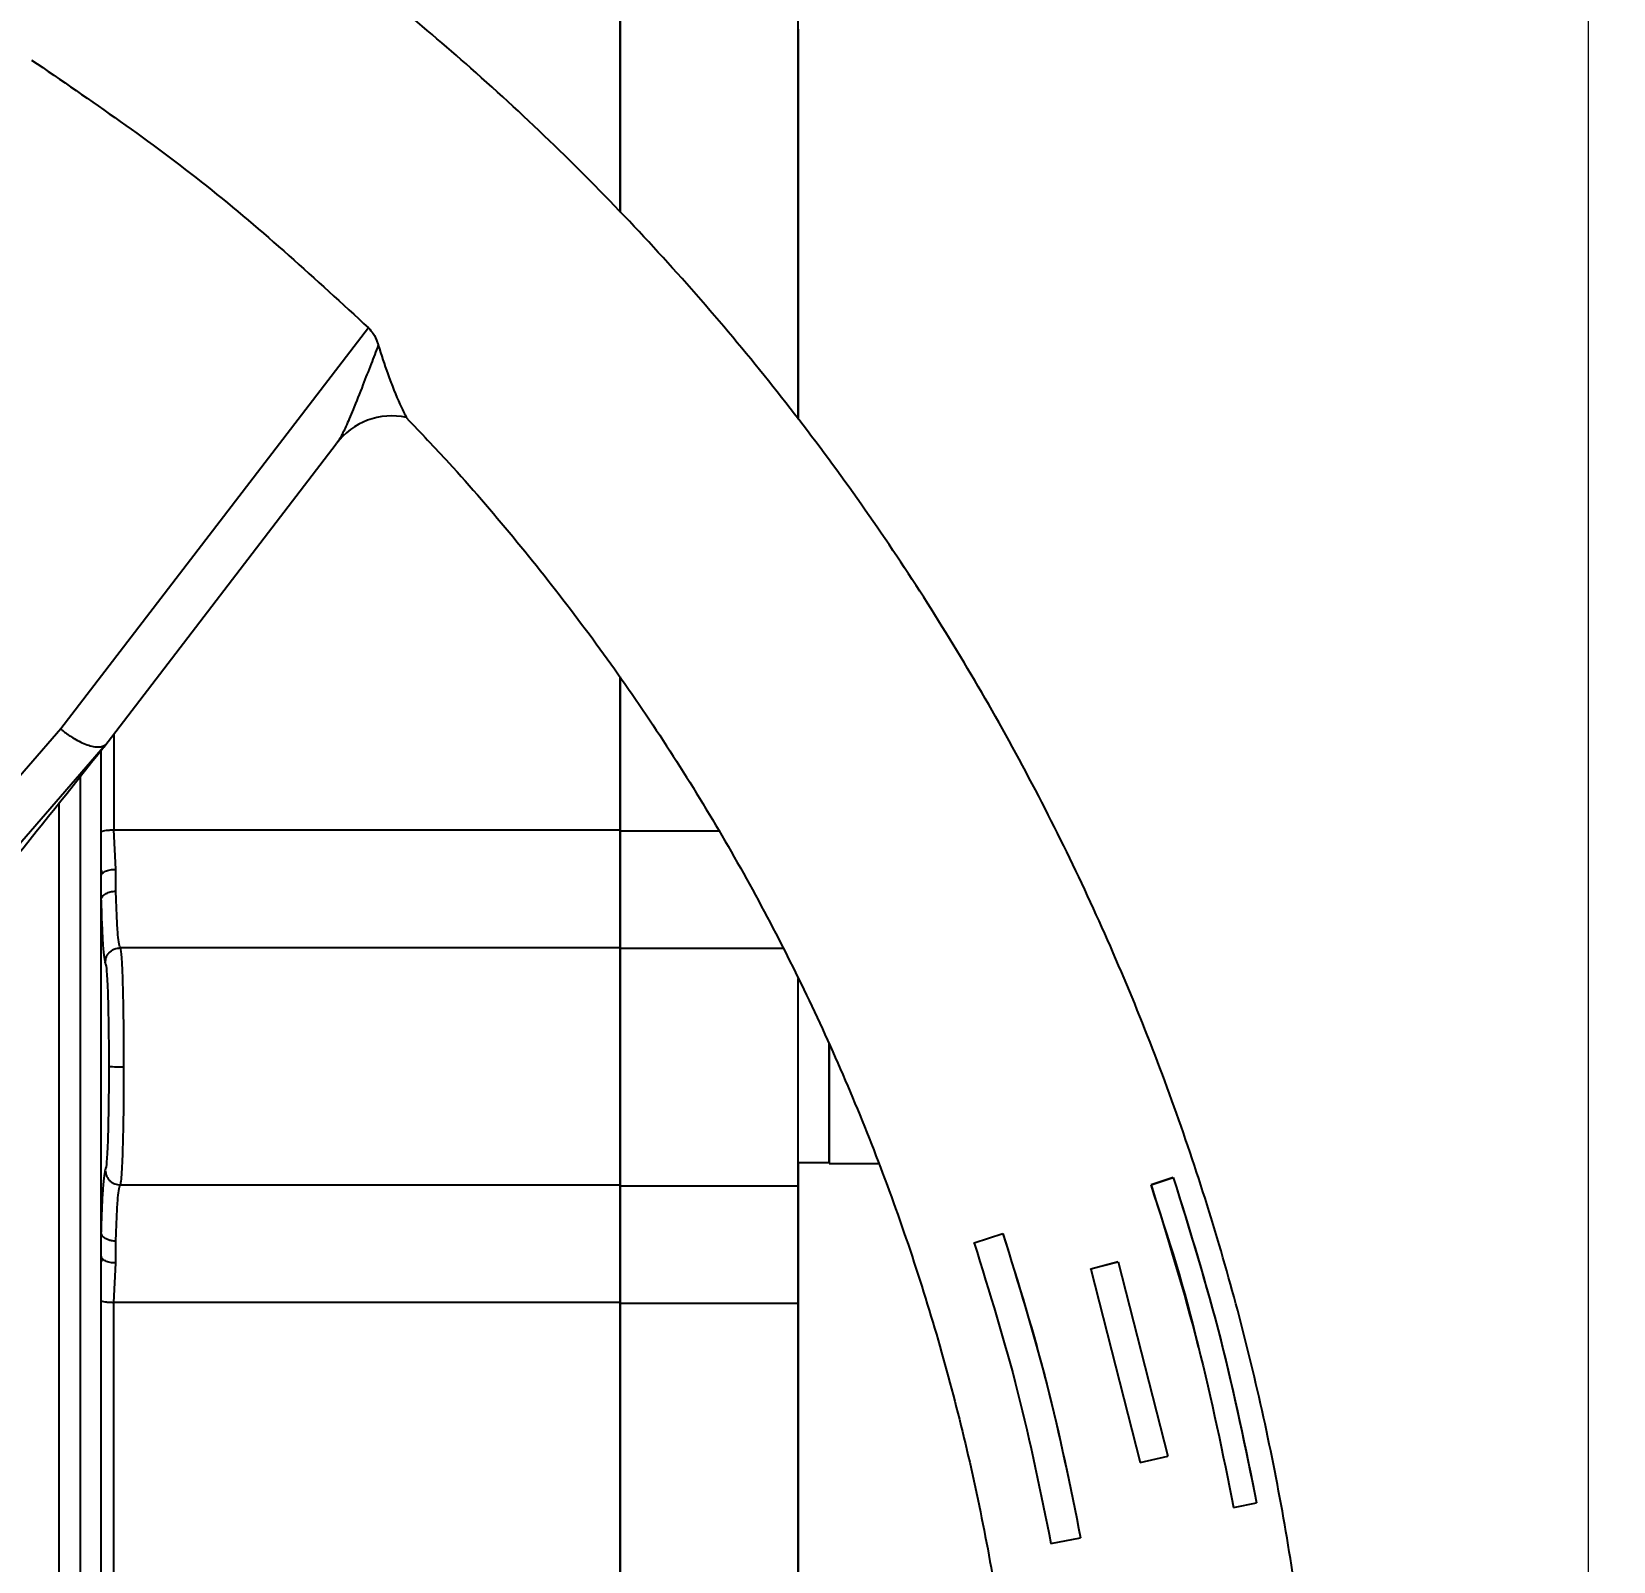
# Model space of a CAD drawing. Header units: millimetres. Extents: x 2063 to 4500, y 825 to 2548.
# Drawn here: x 3297.8 to 3404.5, y 1373.9 to 1477 of the extents above; entities that cross this region are included whole.
import ezdxf

# ---------------------------------------------------------------- set-up
doc = ezdxf.new("R2010")
doc.units = ezdxf.units.MM
doc.layers.add('AM_5', color=3, linetype='Continuous', lineweight=25)
doc.styles.add('SLDTEXTSTYLE1', font='txt.shx', dxfattribs={"width": 0.7, "bigfont": 'gbcbig.shx'})
doc.dimstyles.new('SLDDIMSTYLE12$0', dxfattribs={"dimtxt": 12, "dimasz": 10, "dimexe": 0, "dimexo": 0.0625, "dimgap": 0.875, "dimtad": 1, "dimdec": 1, "dimlfac": 1.8, "dimrnd": 1e-09, "dimzin": 12, "dimdsep": 46, "dimtxsty": 'SLDTEXTSTYLE1', "dimcen": 0.09, "dimdle": 8.16, "dimclrd": 3, "dimclre": 3, "dimadec": 0, "dimazin": 3, "dimtfac": 1, "dimtdec": 1, "dimtofl": 0, "dimtmove": 0, "dimatfit": 3, "dimfxl": 0, "dimfrac": 2, "dimtolj": 1, "dimlwd": 5, "dimlwe": 5, "dimarcsym": 0})

# ---------------------------------------------------------------- blocks, each defined once
blk = doc.blocks.new('*D73')
at = {"layer": 'AM_5', "color": 3, "linetype": 'Continuous', "lineweight": 5, "transparency": 16777216}
for p, q in [((3260.55, 1590.41), (3402.79, 1590.41)), ((3402.79, 1358.8), (3402.79, 1580.41))]:
    blk.add_line(p, q, dxfattribs=at)
at = {"layer": 'AM_5', "color": 3, "lineweight": 5, "transparency": 16777216}
blk.add_line((3214.8, 1348.8), (3402.79, 1348.8), dxfattribs=at)
at = {"layer": 'AM_5', "color": 3, "transparency": 16777216}
for points in [[(3401.13, 1580.41), (3404.46, 1580.41), (3402.79, 1590.41)], [(3401.13, 1358.8), (3404.46, 1358.8), (3402.79, 1348.8)]]:
    blk.add_solid(points, dxfattribs=at)
at = {"layer": 'Defpoints', "color": 0, "transparency": 16777216}
for p in [(3260.48, 1590.41), (3402.79, 1590.41), (3214.74, 1348.8)]:
    blk.add_point(p, dxfattribs=at)
at = {"layer": 'AM_5', "color": 0, "transparency": 16777216, "insert": (3395.92, 1523.13), "char_height": 12, "attachment_point": 5, "rotation": 90, "style": 'SLDTEXTSTYLE1'}
blk.add_mtext('\\A1;245', dxfattribs=at)

msp = doc.modelspace()

# ---------------------------------------------------------------- linework, layer by layer
at = {"color": 7, "linetype": 'Continuous', "lineweight": 25}
for p, q in [((3320.536, 1457.06), (3299.782, 1430.012)), ((3302.688, 1428.779), (3318.359, 1449.249)), ((3299.782, 1430.012), (3283.126, 1410.85)), ((3302.802, 1428.945), (3286.117, 1409.708)), ((3302.495, 1423.102), (3302.495, 1428.585)), ((3302.495, 1420.078), (3302.495, 1423.102)), ((3303.495, 1420.547), (3303.361, 1423.203)), ((3303.361, 1423.203), (3337.495, 1423.203)), ((3337.495, 1423.133), (3344.129, 1423.133)), ((3302.495, 1420.454), (3302.564, 1420.25)), ((3302.495, 1418.468), (3302.495, 1420.078)), ((3302.495, 1407.268), (3302.495, 1418.468)), ((3337.495, 1415.245), (3303.784, 1415.245)), ((3348.508, 1415.195), (3337.495, 1415.195)), ((3302.495, 1396.068), (3302.495, 1407.268)), ((3349.495, 1400.76), (3351.595, 1400.76)), ((3351.595, 1400.7), (3354.907, 1400.7)), ((3303.784, 1399.255), (3337.495, 1399.255)), ((3337.495, 1399.205), (3349.495, 1399.205)), ((3373.29, 1399.265), (3374.788, 1399.762)), ((3374.788, 1399.76), (3373.29, 1399.263)), ((3373.29, 1399.263), (3373.29, 1399.265)), ((3374.788, 1399.762), (3374.788, 1399.76)), ((3302.495, 1394.462), (3302.495, 1396.068)), ((3361.366, 1395.342), (3363.299, 1395.975)), ((3363.299, 1395.97), (3361.366, 1395.336)), ((3363.299, 1395.975), (3363.299, 1395.97)), ((3361.366, 1395.336), (3361.366, 1395.342)), ((3302.572, 1394.281), (3302.495, 1394.462)), ((3302.495, 1391.441), (3302.495, 1394.462)), ((3302.564, 1394.289), (3302.495, 1394.087)), ((3302.496, 1394.462), (3302.496, 1394.09)), ((3303.361, 1391.337), (3303.495, 1393.989)), ((3369.225, 1393.589), (3371.07, 1394.076)), ((3371.07, 1394.073), (3369.225, 1393.586)), ((3371.07, 1394.076), (3371.07, 1394.073)), ((3371.07, 1394.076), (3374.425, 1380.959)), ((3371.07, 1394.073), (3374.425, 1380.957)), ((3369.225, 1393.586), (3369.225, 1393.589)), ((3369.225, 1393.586), (3372.563, 1380.544)), ((3337.495, 1391.337), (3303.361, 1391.337)), ((3349.495, 1391.267), (3337.495, 1391.267)), ((3372.563, 1380.544), (3374.425, 1380.957)), ((3374.425, 1380.957), (3374.425, 1380.959)), ((3378.857, 1377.509), (3380.404, 1377.82)), ((3380.404, 1377.82), (3380.404, 1377.822)), ((3366.543, 1375.065), (3368.539, 1375.459)), ((3368.539, 1375.459), (3368.539, 1375.464))]:
    msp.add_line(p, q, dxfattribs=at)
at = {"color": 7, "linetype": 'Continuous', "lineweight": 25, "flags": 128}
for points in [[(3349.495, 1450.916), (3349.495, 1451.933), (3349.496, 1456.132), (3349.496, 1460.105), (3349.496, 1463.833), (3349.496, 1467.299), (3349.496, 1470.486), (3349.496, 1473.381), (3349.496, 1475.97), (3349.496, 1478.24), (3349.496, 1480.182), (3349.496, 1481.786), (3349.496, 1483.044)], [(3349.496, 1477.2), (3349.496, 1477.022), (3349.496, 1476.487), (3349.496, 1475.6), (3349.496, 1474.364), (3349.496, 1472.786), (3349.496, 1470.874), (3349.496, 1468.637), (3349.496, 1466.088), (3349.496, 1463.238), (3349.496, 1460.102), (3349.496, 1456.697), (3349.496, 1453.04), (3349.496, 1450.995)], [(3337.495, 1433.526), (3337.495, 1433.275), (3337.495, 1428.253), (3337.495, 1423.133)], [(3303.361, 1429.667), (3303.361, 1428.326), (3303.361, 1423.203)], [(3301.081, 1426.778), (3301.081, 1422.523), (3301.081, 1417.438), (3301.081, 1412.307), (3301.081, 1407.154), (3301.081, 1402.001), (3301.081, 1396.874), (3301.081, 1391.796), (3301.081, 1386.791), (3301.081, 1381.882), (3301.081, 1377.092), (3301.081, 1372.442)], [(3299.667, 1370.636), (3299.667, 1375.189), (3299.667, 1379.892), (3299.667, 1384.724), (3299.667, 1389.662), (3299.667, 1394.684), (3299.667, 1399.765), (3299.667, 1404.881), (3299.667, 1410.01), (3299.667, 1415.127), (3299.667, 1420.208), (3299.667, 1425.033)], [(3337.495, 1415.606), (3337.495, 1415.856), (3337.495, 1416.578), (3337.495, 1417.537), (3337.495, 1418.706), (3337.495, 1420.054), (3337.495, 1421.543), (3337.495, 1423.133)], [(3303.495, 1419.076), (3303.495, 1419.25), (3303.495, 1419.427), (3303.495, 1419.608), (3303.495, 1419.79), (3303.495, 1419.976), (3303.495, 1420.164), (3303.495, 1420.355), (3303.495, 1420.547)], [(3337.495, 1415.195), (3337.495, 1414.942), (3337.495, 1414.319), (3337.495, 1413.353), (3337.495, 1412.093), (3337.495, 1410.599), (3337.495, 1408.941), (3337.495, 1407.2), (3337.495, 1405.459), (3337.495, 1403.801), (3337.495, 1402.307), (3337.495, 1401.046), (3337.495, 1400.081), (3337.495, 1399.458), (3337.495, 1399.205)], [(3349.495, 1399.205), (3349.495, 1399.458), (3349.495, 1400.081), (3349.495, 1401.046), (3349.495, 1402.307), (3349.495, 1403.801), (3349.495, 1405.459), (3349.495, 1407.2), (3349.495, 1408.941), (3349.495, 1410.599), (3349.495, 1412.093), (3349.495, 1413.174)], [(3351.595, 1400.7), (3351.595, 1400.744), (3351.595, 1401.092), (3351.595, 1401.769), (3351.595, 1402.739), (3351.595, 1403.95), (3351.595, 1405.336), (3351.595, 1406.822), (3351.595, 1408.329), (3351.595, 1408.773)], [(3351.595, 1408.756), (3351.595, 1407.809), (3351.595, 1406.303), (3351.595, 1404.847), (3351.595, 1403.519), (3351.595, 1402.392), (3351.595, 1401.529), (3351.595, 1400.975), (3351.595, 1400.762), (3351.595, 1400.76)], [(3349.495, 1400.76), (3349.495, 1397.238), (3349.495, 1392.32), (3349.495, 1387.479), (3349.495, 1382.737), (3349.495, 1378.121), (3349.496, 1373.653), (3349.496, 1369.355), (3349.496, 1365.251), (3349.496, 1361.36), (3349.496, 1357.702), (3349.496, 1354.297), (3349.496, 1351.162), (3349.496, 1348.312), (3349.496, 1345.762), (3349.496, 1343.526), (3349.496, 1341.613), (3349.496, 1340.035), (3349.496, 1338.8), (3349.496, 1337.912), (3349.496, 1337.378), (3349.496, 1337.2)], [(3337.495, 1391.267), (3337.495, 1392.857), (3337.495, 1394.346), (3337.495, 1395.694), (3337.495, 1396.863), (3337.495, 1397.822), (3337.495, 1398.544), (3337.495, 1399.009), (3337.495, 1399.205)], [(3349.495, 1391.267), (3349.495, 1392.857), (3349.495, 1394.346), (3349.495, 1395.694), (3349.495, 1396.863), (3349.495, 1397.822), (3349.495, 1398.544), (3349.495, 1399.009), (3349.495, 1399.205)], [(3303.495, 1393.989), (3303.495, 1394.181), (3303.495, 1394.371), (3303.495, 1394.559), (3303.495, 1394.744), (3303.495, 1394.926), (3303.495, 1395.106), (3303.495, 1395.283), (3303.495, 1395.457)], [(3302.496, 1332.044), (3302.496, 1333.283), (3302.496, 1334.866), (3302.496, 1336.785), (3302.496, 1339.03), (3302.496, 1341.593), (3302.496, 1344.459), (3302.496, 1347.618), (3302.496, 1351.053), (3302.496, 1354.748), (3302.496, 1358.688), (3302.496, 1362.853), (3302.496, 1367.225), (3302.496, 1371.783), (3302.495, 1376.505), (3302.495, 1381.371), (3302.495, 1386.357), (3302.495, 1391.441)], [(3303.362, 1331.554), (3303.362, 1332.802), (3303.362, 1334.395), (3303.362, 1336.326), (3303.362, 1338.586), (3303.362, 1341.165), (3303.362, 1344.05), (3303.362, 1347.229), (3303.362, 1350.686), (3303.362, 1354.406), (3303.362, 1358.372), (3303.362, 1362.564), (3303.362, 1366.964), (3303.362, 1371.551), (3303.362, 1376.304), (3303.361, 1381.202), (3303.361, 1386.22), (3303.361, 1391.337)], [(3337.495, 1391.267), (3337.495, 1386.147), (3337.495, 1381.125), (3337.495, 1376.224), (3337.495, 1371.466), (3337.495, 1366.873), (3337.496, 1362.467), (3337.496, 1358.268), (3337.496, 1354.295), (3337.496, 1350.567), (3337.496, 1347.101), (3337.496, 1343.913), (3337.496, 1341.019), (3337.496, 1338.43), (3337.496, 1336.16), (3337.496, 1334.218), (3337.496, 1332.614), (3337.496, 1331.355)], [(3349.496, 1331.355), (3349.496, 1332.614), (3349.496, 1334.218), (3349.496, 1336.16), (3349.496, 1338.43), (3349.496, 1341.019), (3349.496, 1343.913), (3349.496, 1347.101), (3349.496, 1350.567), (3349.496, 1354.295), (3349.496, 1358.268), (3349.495, 1362.467), (3349.495, 1366.873), (3349.495, 1371.466), (3349.495, 1376.224), (3349.495, 1381.125), (3349.495, 1386.147), (3349.495, 1391.267)]]:
    msp.add_lwpolyline(points, dxfattribs=at)
at = {"color": 7, "linetype": 'Continuous', "lineweight": 25}
for centre, radius, start, end in [((3322.1, 1446.457), 4.669, 77.62568, 143.26961), ((3303.782, 1533.864), 126.631, 269.65559, 270.10778)]:
    msp.add_arc(centre, radius, start, end, dxfattribs=at)
for points, knots in [([(3214.929, 1517.398), (3212.368, 1517.373), (3208.788, 1517.338), (3203.519, 1517.059), (3199.054, 1516.724), (3193.738, 1516.158), (3188.169, 1515.385), (3182.356, 1514.375), (3176.384, 1513.119), (3170.308, 1511.608), (3164.17, 1509.837), (3158.005, 1507.803), (3151.842, 1505.504), (3145.705, 1502.939), (3139.617, 1500.108), (3133.597, 1497.014), (3127.664, 1493.66), (3121.835, 1490.048), (3116.125, 1486.182), (3110.55, 1482.068), (3105.123, 1477.711), (3099.857, 1473.116), (3094.766, 1468.292), (3089.861, 1463.244), (3085.154, 1457.981), (3080.656, 1452.511), (3076.378, 1446.843), (3072.329, 1440.986), (3068.52, 1434.949), (3064.958, 1428.743), (3061.653, 1422.379), (3058.612, 1415.866), (3055.843, 1409.217), (3053.352, 1402.443), (3051.147, 1395.555), (3049.232, 1388.566), (3047.614, 1381.489), (3046.296, 1374.335), (3045.283, 1367.118), (3044.579, 1359.851), (3044.186, 1352.547), (3044.107, 1345.219), (3044.344, 1337.881), (3044.898, 1330.546), (3045.77, 1323.228), (3046.96, 1315.941), (3048.469, 1308.699), (3050.294, 1301.514), (3052.434, 1294.401), (3054.888, 1287.374), (3057.653, 1280.445), (3060.725, 1273.629), (3064.103, 1266.938), (3067.78, 1260.386), (3071.754, 1253.986), (3076.019, 1247.751), (3080.57, 1241.693), (3085.402, 1235.824), (3090.509, 1230.158), (3095.886, 1224.705), (3101.332, 1219.658), (3106.806, 1215.006), (3112.264, 1210.736), (3117.889, 1206.694), (3123.67, 1202.885), (3129.598, 1199.317), (3135.66, 1195.995), (3141.846, 1192.925), (3148.143, 1190.112), (3154.536, 1187.56), (3161.011, 1185.274), (3167.549, 1183.257), (3174.124, 1181.515), (3180.697, 1180.05), (3187.191, 1178.868), (3193.48, 1177.971), (3199.004, 1177.388), (3203.887, 1177.02), (3208.711, 1176.78), (3214.685, 1176.663), (3220.202, 1176.774), (3225.471, 1177.045), (3229.936, 1177.383), (3235.252, 1177.948), (3240.821, 1178.721), (3246.634, 1179.731), (3252.605, 1180.987), (3258.681, 1182.498), (3264.819, 1184.269), (3270.985, 1186.303), (3277.148, 1188.602), (3283.285, 1191.168), (3289.373, 1193.998), (3295.393, 1197.092), (3301.325, 1200.446), (3307.155, 1204.059), (3312.864, 1207.924), (3318.44, 1212.038), (3323.867, 1216.396), (3329.133, 1220.99), (3334.224, 1225.814), (3339.129, 1230.862), (3343.836, 1236.125), (3348.334, 1241.595), (3352.612, 1247.263), (3356.661, 1253.12), (3360.47, 1259.157), (3364.032, 1265.363), (3367.337, 1271.728), (3370.38, 1278.24), (3373.141, 1284.891), (3375.479, 1291.173), (3376.757, 1295.278), (3377.32, 1297.087)], [0, 0, 0, 0, 0.01020738, 0.01427401, 0.02103699, 0.02805607, 0.03558666, 0.0434511, 0.05157826, 0.05991132, 0.06840986, 0.07704394, 0.08579098, 0.09463359, 0.10355821, 0.11255405, 0.12161242, 0.13072624, 0.1398897, 0.14909794, 0.15834689, 0.16763314, 0.17695375, 0.18630622, 0.19568842, 0.20509849, 0.21453484, 0.22399606, 0.23348097, 0.24298851, 0.25251779, 0.26206801, 0.27163852, 0.28122873, 0.29083816, 0.30046642, 0.31011319, 0.31977821, 0.32946132, 0.33916239, 0.34888138, 0.35861831, 0.36837328, 0.37814642, 0.38793798, 0.39774825, 0.40757761, 0.41742653, 0.42729557, 0.4371854, 0.4470968, 0.45703069, 0.46698816, 0.47697044, 0.48697902, 0.49701559, 0.50708218, 0.51718117, 0.52731537, 0.53748817, 0.54770366, 0.5569145, 0.56612256, 0.57532659, 0.5845258, 0.59371913, 0.60290519, 0.61208206, 0.62124705, 0.63039624, 0.63952364, 0.64861966, 0.65766788, 0.66663751, 0.67546331, 0.68397889, 0.69196332, 0.69760555, 0.70350123, 0.71121989, 0.72142727, 0.72549391, 0.73225688, 0.73927596, 0.74680655, 0.754671, 0.76279816, 0.77113122, 0.77962976, 0.78826384, 0.79701087, 0.80585349, 0.81477811, 0.82377394, 0.83283231, 0.84194614, 0.85110959, 0.86031783, 0.86956679, 0.87885303, 0.88817364, 0.89752611, 0.90690831, 0.91631839, 0.92575473, 0.93521596, 0.94470086, 0.95420841, 0.96373768, 0.97328791, 0.98285841, 0.99244862, 1, 1, 1, 1]), ([(3384.798, 1345.905), (3384.814, 1346.898), (3384.87, 1350.337), (3384.634, 1356.226), (3384.095, 1363.56), (3383.219, 1370.878), (3382.03, 1378.165), (3380.521, 1385.408), (3378.696, 1392.592), (3376.556, 1399.705), (3374.102, 1406.733), (3371.337, 1413.661), (3368.264, 1420.478), (3364.887, 1427.168), (3361.21, 1433.72), (3357.236, 1440.12), (3352.971, 1446.355), (3348.42, 1452.413), (3343.588, 1458.282), (3338.481, 1463.948), (3333.104, 1469.401), (3327.657, 1474.448), (3322.184, 1479.101), (3316.726, 1483.37), (3311.101, 1487.412), (3305.32, 1491.221), (3299.392, 1494.789), (3293.33, 1498.111), (3287.144, 1501.181), (3280.847, 1503.995), (3274.454, 1506.547), (3267.978, 1508.833), (3261.441, 1510.849), (3254.866, 1512.591), (3248.293, 1514.056), (3241.799, 1515.238), (3235.51, 1516.135), (3229.986, 1516.719), (3225.103, 1517.085), (3220.279, 1517.332), (3216.864, 1517.374), (3214.929, 1517.398)], [0, 0, 0, 0, 0.01109766, 0.03845632, 0.06586598, 0.09332727, 0.12084104, 0.14840835, 0.17603052, 0.20370911, 0.23144601, 0.25924341, 0.28710389, 0.31503048, 0.34302669, 0.37109662, 0.39924508, 0.42747773, 0.45580122, 0.48422349, 0.51275401, 0.54140426, 0.56723687, 0.59306169, 0.61887522, 0.6446752, 0.67045871, 0.69622182, 0.72195917, 0.74766321, 0.77332291, 0.7989215, 0.8244321, 0.84980864, 0.87496476, 0.89971751, 0.9236002, 0.94599323, 0.96181736, 0.97835234, 1, 1, 1, 1]), ([(3337.496, 1483.31), (3337.496, 1482.735), (3337.496, 1481.586), (3337.496, 1478.984), (3337.496, 1475.775), (3337.496, 1471.89), (3337.496, 1468.248), (3337.496, 1465.709), (3337.496, 1464.865)], [0, 0, 0, 0, 0.1818994, 0.3637987, 0.5456981, 0.7275974, 0.9094968, 1, 1, 1, 1]), ([(3337.496, 1464.866), (3337.496, 1465.636), (3337.496, 1468.108), (3337.496, 1471.7), (3337.496, 1475.614), (3337.496, 1478.852), (3337.496, 1481.485), (3337.496, 1482.655), (3337.496, 1483.24)], [0, 0, 0, 0, 0.0830225, 0.266418, 0.4498135, 0.633209, 0.8166045, 1, 1, 1, 1]), ([(3337.496, 1479.651), (3337.496, 1479.654), (3337.496, 1479.86), (3337.496, 1479.134), (3337.496, 1477.388), (3337.496, 1474.275), (3337.496, 1470.195), (3337.496, 1466.616), (3337.496, 1464.866)], [0, 0, 0, 0, 0.0032792, 0.2043382, 0.4053973, 0.6064563, 0.8075153, 1, 1, 1, 1]), ([(3297.817, 1475.128), (3301.819, 1472.387), (3309.822, 1466.905), (3316.965, 1460.342), (3320.536, 1457.06)], [0, 0, 0, 0, 0.50000046, 1, 1, 1, 1]), ([(3320.536, 1457.06), (3320.645, 1456.936), (3320.909, 1456.635), (3321.084, 1456.218), (3321.168, 1455.959), (3321.19, 1455.892)], [0, 0, 0, 0, 0.3408092, 0.8280986, 1, 1, 1, 1]), ([(3321.19, 1455.892), (3321.028, 1455.474), (3320.678, 1454.565), (3320.102, 1453.095), (3319.622, 1451.857), (3319.245, 1450.948), (3319.017, 1450.43), (3318.789, 1449.954), (3318.568, 1449.535), (3318.422, 1449.336), (3318.359, 1449.249)], [0, 0, 0, 0, 0.1611026, 0.3502106, 0.5867982, 0.6800351, 0.7629564, 0.8357924, 0.9281737, 1, 1, 1, 1]), ([(3321.19, 1455.892), (3321.398, 1455.237), (3321.872, 1453.753), (3322.518, 1452.171), (3322.954, 1451.277), (3323.091, 1451.035), (3323.103, 1451.014), (3323.101, 1451.017), (3323.101, 1451.017)], [0, 0, 0, 0, 0.2971018, 0.6738454, 0.8402733, 0.9608545, 0.994792, 1, 1, 1, 1]), ([(3323.08, 1450.99), (3324.04, 1449.99), (3326.53, 1447.397), (3330.311, 1442.984), (3334.443, 1437.781), (3338.343, 1432.376), (3342.013, 1426.789), (3345.439, 1421.028), (3348.614, 1415.104), (3351.527, 1409.029), (3354.172, 1402.815), (3356.54, 1396.472), (3358.625, 1390.015), (3360.42, 1383.456), (3361.919, 1376.808), (3363.118, 1370.084), (3364.012, 1363.298), (3364.598, 1356.464), (3364.871, 1349.596), (3364.83, 1342.709), (3364.473, 1335.816), (3363.798, 1328.932), (3362.804, 1322.072), (3361.493, 1315.25), (3359.864, 1308.481), (3357.918, 1301.779), (3355.658, 1295.16), (3353.086, 1288.636), (3350.205, 1282.223), (3347.019, 1275.936), (3343.531, 1269.787), (3339.746, 1263.791), (3335.67, 1257.962), (3331.307, 1252.313), (3326.663, 1246.857), (3321.744, 1241.608), (3316.735, 1236.752), (3311.68, 1232.28), (3306.622, 1228.182), (3301.395, 1224.306), (3296.001, 1220.675), (3291.525, 1217.877), (3288.801, 1216.381), (3287.974, 1215.927)], [0, 0, 0, 0, 0.0151775, 0.0393292, 0.0635604, 0.0878663, 0.1122429, 0.1366868, 0.161195, 0.1857649, 0.2103945, 0.2350819, 0.2598255, 0.2846241, 0.3094766, 0.3343824, 0.3593409, 0.3843518, 0.409415, 0.4345306, 0.4596989, 0.4849206, 0.5101965, 0.5355275, 0.5609152, 0.5863611, 0.6118672, 0.6374358, 0.6630699, 0.6887726, 0.714548, 0.7404006, 0.7663359, 0.7923603, 0.8184816, 0.8447092, 0.8710544, 0.8948026, 0.918543, 0.942272, 0.9659875, 0.9896862, 1, 1, 1, 1]), ([(3337.495, 1433.467), (3337.495, 1430.989), (3337.495, 1425.549), (3337.495, 1418.025), (3337.495, 1413.038), (3337.495, 1411.2)], [0, 0, 0, 0, 0.345584, 0.7587115, 1, 1, 1, 1]), ([(3337.495, 1423.203), (3337.495, 1425.638), (3337.495, 1429.125), (3337.495, 1432.46), (3337.495, 1433.467)], [0, 0, 0, 0, 0.6980153, 1, 1, 1, 1]), ([(3299.782, 1430.012), (3299.812, 1429.988), (3299.897, 1429.916), (3300.188, 1429.685), (3300.763, 1429.292), (3301.439, 1428.965), (3301.978, 1428.818), (3302.447, 1428.768), (3302.663, 1428.875), (3302.802, 1428.945)], [0, 0, 0, 0, 0.0260712, 0.0753359, 0.2510277, 0.500322, 0.632163, 0.7609985, 1, 1, 1, 1]), ([(3302.688, 1428.779), (3298.272, 1423.243), (3290.385, 1413.358), (3282.451, 1403.411), (3278.96, 1399.035)], [0, 0, 0, 0, 0.56000043, 1, 1, 1, 1]), ([(3302.802, 1428.945), (3302.807, 1428.949), (3302.819, 1428.958), (3302.813, 1428.942), (3302.772, 1428.886), (3302.72, 1428.82), (3302.688, 1428.779)], [0, 0, 0, 0, 0.1147934, 0.2642503, 0.5426543, 1, 1, 1, 1]), ([(3302.495, 1418.468), (3302.514, 1417.876), (3302.551, 1416.684), (3302.622, 1415.378), (3302.701, 1414.485), (3302.757, 1414.325), (3302.785, 1414.246)], [0, 0, 0, 0, 0.2485215, 0.4999911, 0.7509557, 1, 1, 1, 1]), ([(3302.496, 1418.468), (3302.501, 1418.509), (3302.51, 1418.59), (3302.575, 1418.699), (3302.659, 1418.792), (3302.739, 1418.855), (3302.785, 1418.884), (3302.815, 1418.902), (3302.91, 1418.953), (3303.13, 1419.036), (3303.368, 1419.062), (3303.495, 1419.076)], [0, 0, 0, 0, 0.13274928, 0.2587097, 0.38346285, 0.46187539, 0.50802694, 0.51153962, 0.54269826, 0.7552829, 1, 1, 1, 1]), ([(3303.784, 1415.245), (3303.752, 1415.334), (3303.697, 1415.49), (3303.618, 1416.338), (3303.55, 1417.467), (3303.513, 1418.555), (3303.495, 1419.076)], [0, 0, 0, 0, 0.2851739, 0.500074, 0.7610217, 1, 1, 1, 1]), ([(3302.785, 1414.246), (3302.798, 1414.371), (3302.819, 1414.565), (3302.943, 1414.797), (3303.072, 1414.957), (3303.232, 1415.086), (3303.465, 1415.211), (3303.658, 1415.232), (3303.784, 1415.245)], [0, 0, 0, 0, 0.239471, 0.3683705, 0.5000015, 0.6316323, 0.7605311, 1, 1, 1, 1]), ([(3303.784, 1415.245), (3303.814, 1415.099), (3303.867, 1414.842), (3303.931, 1413.533), (3303.972, 1412.11), (3303.999, 1410.563), (3304.016, 1408.915), (3304.019, 1407.788), (3304.02, 1407.234)], [0, 0, 0, 0, 0.2452809, 0.4288993, 0.5790518, 0.7242842, 0.8645993, 1, 1, 1, 1]), ([(3302.785, 1414.246), (3302.816, 1414.112), (3302.878, 1413.845), (3302.956, 1412.213), (3303.01, 1409.929), (3303.017, 1408.134), (3303.02, 1407.236)], [0, 0, 0, 0, 0.249886, 0.4997488, 0.7497519, 1, 1, 1, 1]), ([(3303.02, 1407.236), (3303.017, 1406.339), (3303.01, 1404.547), (3302.956, 1402.27), (3302.878, 1400.645), (3302.816, 1400.385), (3302.785, 1400.254)], [0, 0, 0, 0, 0.2498695, 0.4997255, 0.7497355, 1, 1, 1, 1]), ([(3304.02, 1407.234), (3304.017, 1406.371), (3304.012, 1404.613), (3303.97, 1402.125), (3303.912, 1400.47), (3303.846, 1399.489), (3303.807, 1399.34), (3303.784, 1399.255)], [0, 0, 0, 0, 0.21063335, 0.4294058, 0.67937103, 0.81669182, 1, 1, 1, 1]), ([(3337.495, 1403.2), (3337.495, 1401.413), (3337.495, 1396.478), (3337.495, 1388.538), (3337.495, 1379.569), (3337.496, 1371.081), (3337.496, 1363.214), (3337.496, 1356.104), (3337.496, 1349.871), (3337.496, 1344.626), (3337.496, 1340.448), (3337.496, 1337.441), (3337.496, 1335.55), (3337.496, 1335.325), (3337.496, 1335.214)], [0, 0, 0, 0, 0.0491193, 0.1356914, 0.2222635, 0.3088355, 0.3954076, 0.4819796, 0.5685517, 0.6551237, 0.7416958, 0.8282679, 0.9148399, 1, 1, 1, 1]), ([(3302.785, 1400.254), (3302.756, 1400.173), (3302.698, 1400.011), (3302.619, 1399.087), (3302.549, 1397.785), (3302.513, 1396.64), (3302.495, 1396.068)], [0, 0, 0, 0, 0.2593689, 0.5184047, 0.7594263, 1, 1, 1, 1]), ([(3302.785, 1400.254), (3302.798, 1400.129), (3302.819, 1399.936), (3302.944, 1399.703), (3303.073, 1399.543), (3303.233, 1399.414), (3303.465, 1399.289), (3303.658, 1399.269), (3303.784, 1399.255)], [0, 0, 0, 0, 0.2394737, 0.3683715, 0.5, 0.6316285, 0.7605263, 1, 1, 1, 1]), ([(3303.495, 1395.457), (3303.513, 1395.975), (3303.55, 1397.058), (3303.618, 1398.181), (3303.697, 1399.02), (3303.752, 1399.17), (3303.784, 1399.255)], [0, 0, 0, 0, 0.238827, 0.4998504, 0.7147809, 1, 1, 1, 1]), ([(3376.481, 1388.292), (3376.467, 1388.356), (3375.65, 1392.076), (3374.46, 1395.702), (3373.29, 1399.265)], [0, 0, 0, 0, 0.0169976, 1, 1, 1, 1]), ([(3373.29, 1399.263), (3374.408, 1395.66), (3376.629, 1388.502), (3378.118, 1381.157), (3378.857, 1377.509)], [0, 0, 0, 0, 0.5034187, 1, 1, 1, 1]), ([(3374.788, 1399.762), (3375.908, 1396.152), (3378.149, 1388.933), (3379.652, 1381.526), (3380.404, 1377.822)], [0, 0, 0, 0, 0.5000002, 1, 1, 1, 1]), ([(3374.788, 1399.76), (3375.917, 1396.122), (3378.156, 1388.903), (3379.659, 1381.495), (3380.404, 1377.82)], [0, 0, 0, 0, 0.5039201, 1, 1, 1, 1]), ([(3303.495, 1395.457), (3303.397, 1395.463), (3303.22, 1395.476), (3302.984, 1395.544), (3302.755, 1395.652), (3302.589, 1395.801), (3302.508, 1395.958), (3302.499, 1396.035), (3302.496, 1396.068)], [0, 0, 0, 0, 0.1897895, 0.3410336, 0.4929318, 0.7407571, 0.8890122, 1, 1, 1, 1]), ([(3363.299, 1395.975), (3364.346, 1392.601), (3366.439, 1385.852), (3367.839, 1378.927), (3368.539, 1375.464)], [0, 0, 0, 0, 0.5000003, 1, 1, 1, 1]), ([(3363.299, 1395.97), (3364.343, 1392.604), (3366.437, 1385.856), (3367.837, 1378.93), (3368.539, 1375.459)], [0, 0, 0, 0, 0.4988559, 1, 1, 1, 1]), ([(3361.366, 1395.336), (3362.398, 1392.009), (3364.467, 1385.34), (3365.85, 1378.495), (3366.543, 1375.065)], [0, 0, 0, 0, 0.498853, 1, 1, 1, 1])]:
    msp.add_open_spline(points, degree=3, knots=knots, dxfattribs=at)
for points in [[(3302.495, 1423.102), (3302.545, 1423.116), (3302.644, 1423.146), (3302.856, 1423.178), (3303.1, 1423.199), (3303.274, 1423.202), (3303.361, 1423.203)], [(3337.495, 1415.245), (3337.495, 1415.393), (3337.495, 1415.689), (3337.495, 1417.474), (3337.495, 1420.013), (3337.495, 1422.14), (3337.495, 1423.203)], [(3302.495, 1420.078), (3302.51, 1420.14), (3302.541, 1420.263), (3302.772, 1420.418), (3303.102, 1420.526), (3303.364, 1420.54), (3303.495, 1420.547)], [(3337.495, 1407.234), (3337.495, 1408.259), (3337.495, 1410.309), (3337.495, 1412.919), (3337.495, 1414.787), (3337.495, 1415.092), (3337.495, 1415.245)], [(3337.495, 1399.255), (3337.495, 1399.404), (3337.495, 1399.701), (3337.495, 1401.557), (3337.495, 1404.16), (3337.495, 1406.209), (3337.495, 1407.234)], [(3337.495, 1391.337), (3337.495, 1392.399), (3337.495, 1394.523), (3337.495, 1397.053), (3337.495, 1398.825), (3337.495, 1399.112), (3337.495, 1399.255)], [(3303.495, 1393.989), (3303.365, 1393.996), (3303.104, 1394.011), (3302.764, 1394.118), (3302.636, 1394.227), (3302.572, 1394.281)], [(3302.495, 1391.441), (3302.545, 1391.426), (3302.644, 1391.396), (3302.856, 1391.363), (3303.1, 1391.341), (3303.274, 1391.339), (3303.361, 1391.337)], [(3337.496, 1331.554), (3337.496, 1332.129), (3337.496, 1333.278), (3337.496, 1335.879), (3337.496, 1339.093), (3337.496, 1342.956), (3337.496, 1347.414), (3337.496, 1352.43), (3337.496, 1357.956), (3337.496, 1363.941), (3337.495, 1370.33), (3337.495, 1377.066), (3337.495, 1384.073), (3337.495, 1388.916), (3337.495, 1391.337)]]:
    msp.add_open_spline(points, degree=3, dxfattribs=at)

# ---------------------------------------------------------------- dimensions: what is measured, and where the dimension line sits
at = {"layer": 'AM_5'}
dim = msp.add_linear_dim(base=(3402.793, 1590.414), p1=(3214.737, 1348.802), p2=(3260.483, 1590.414), angle=270, text='245', dimstyle='SLDDIMSTYLE12$0', override={"dimlfac": 1}, dxfattribs=at)
dim.commit()
dim.dimension.update_dxf_attribs({"geometry": '*D73', "text_midpoint": (3402.793, 1523.132), "dimtype": 160})

doc.saveas('drawing.dxf')
